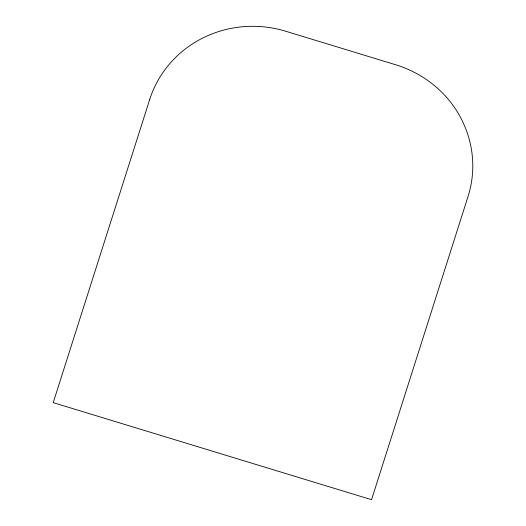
<?xml version="1.0" encoding="UTF-8"?>
<svg xmlns="http://www.w3.org/2000/svg" width="526" height="526" viewBox="0 0 526 526"><rect width="100%" height="100%" fill="white"/><g stroke="black" fill="none" stroke-linecap="round" stroke-linejoin="round"><path stroke-width="0.79" d="M149.706 99.467L53.218 402.633L371.54 499.7L468.028 196.533A108.954 104.838 8.1 0 0 395.736 64.783L285.651 31.218A108.954 104.838 8.1 0 0 149.706 99.467"/></g></svg>
